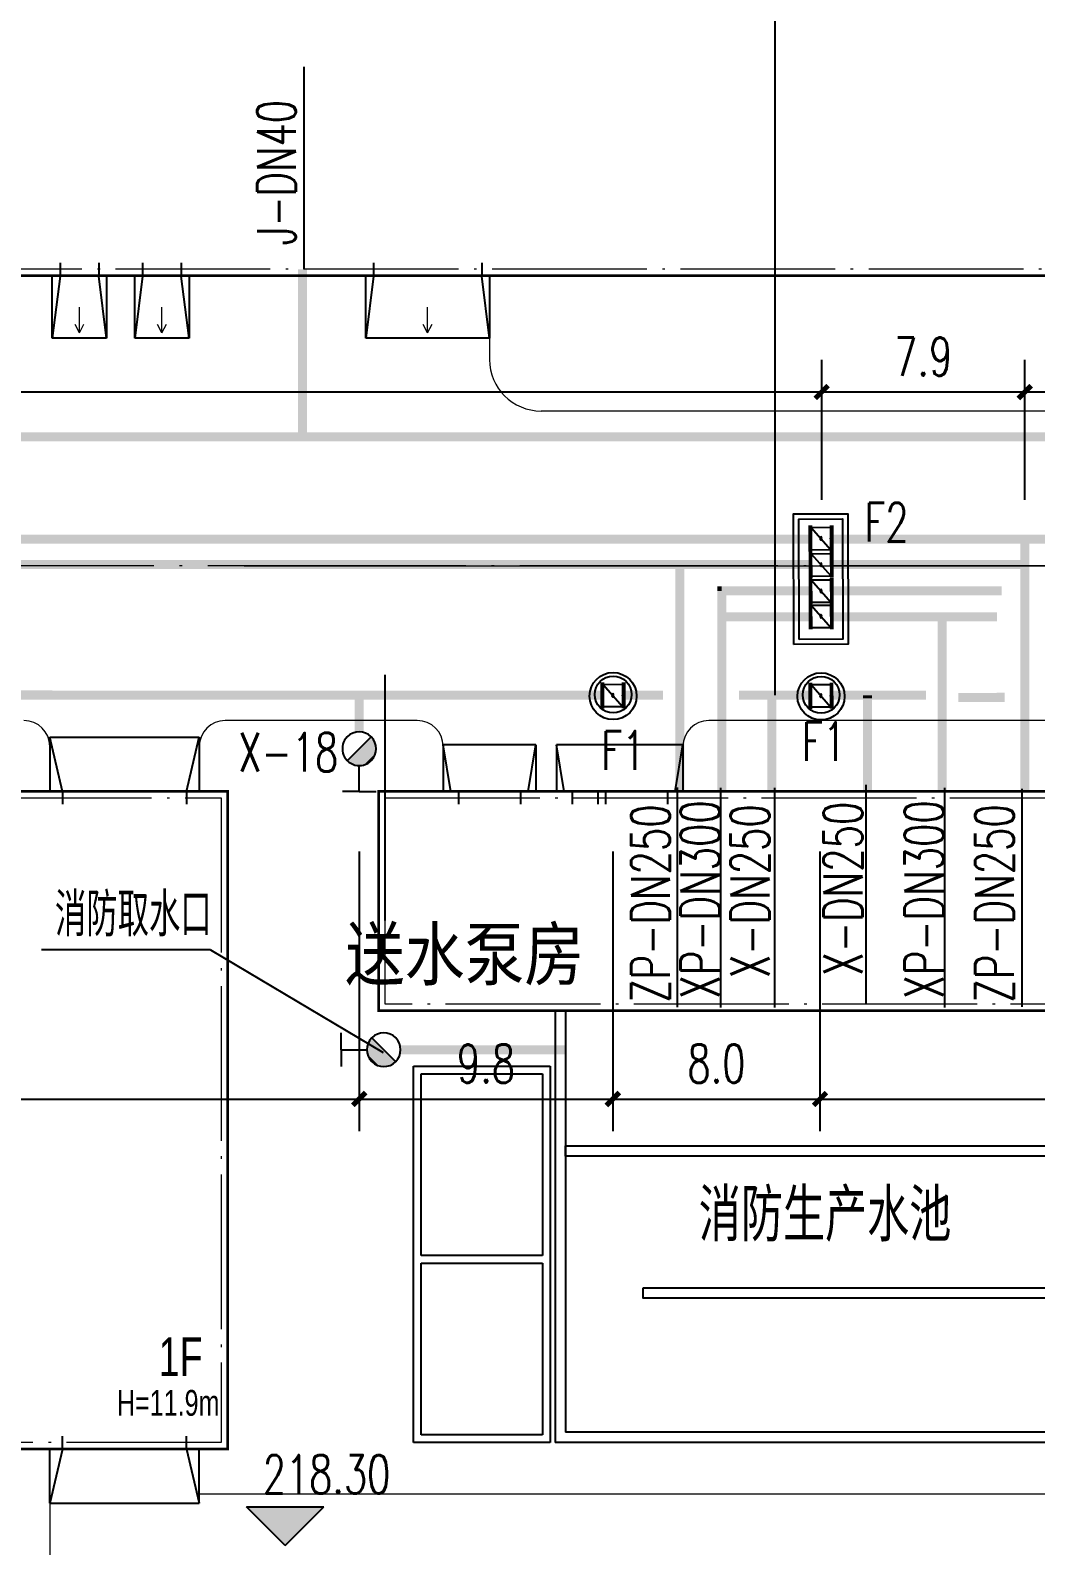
# Model space of a CAD drawing. Header units: metres. Extents: x 497246 to 997717, y 2998582 to 5998198.
# Drawn here: x 499283.1 to 499322.1, y 2999028.3 to 2999087.1 of the extents above; entities that cross this region are included whole.
import ezdxf
from ezdxf.enums import TextEntityAlignment as Align

# ---------------------------------------------------------------- set-up
doc = ezdxf.new("R2010")
doc.units = ezdxf.units.M
doc.header["$LTSCALE"] = 1000
doc.linetypes.add('DOTE', pattern=[2.42, 2, -0.2, 0.02, -0.2])
doc.layers.get('0').update_dxf_attribs({"linetype": 'CONTINUOUS'})
doc.layers.get('Defpoints').update_dxf_attribs({"linetype": 'CONTINUOUS'})
for name, color, linetype in [('DIM_ELEV', 3, 'CONTINUOUS'), ('DIM_LEAD', 3, 'CONTINUOUS'), ('PIPE-喷淋', 6, 'CONTINUOUS'), ('PIPE-消防', 1, 'CONTINUOUS'), ('PIPE-给水', 3, 'CONTINUOUS'), ('PUB_TEXT', 7, 'CONTINUOUS'), ('TWT_DIM', 3, 'CONTINUOUS'), ('VALVE_喷淋', 7, 'CONTINUOUS'), ('VALVE_消防', 40, 'CONTINUOUS'), ('建筑', 7, 'CONTINUOUS'), ('建筑门坡散水', 9, 'CONTINUOUS'), ('挡墙护坡', 5, 'CONTINUOUS'), ('文字', 255, 'CONTINUOUS')]:
    doc.layers.add(name, color=color, linetype=linetype)
for name, color, linetype, lineweight in [('常规模型', 2, 'CONTINUOUS', 18), ('道路', 4, 'CONTINUOUS', 15), ('道路中线', 1, 'DOTE', 13)]:
    doc.layers.add(name, color=color, linetype=linetype, lineweight=lineweight)
doc.layers.add('建筑轴线', color=1, linetype='DOTE', lineweight=15, plot=False)
doc.styles.add('_HZTXT', font='txt.shx', dxfattribs={"width": 0.8, "bigfont": 'HZTXT.shx'})
doc.styles.add('_TCH_DIM', font='SIMPLEX', dxfattribs={"bigfont": 'GBCBIG'})
doc.styles.add('_TCH_DIM_T3', font='SIMPLEX', dxfattribs={"width": 0.705882, "bigfont": 'GBCBIG'})
doc.styles.add('HZTXT', font='txt', dxfattribs={"width": 0.7, "bigfont": 'HZTXT'})
doc.styles.get("Standard").update_dxf_attribs({"font": 'rs.shx', "bigfont": 'hztxt.shx'})
doc.styles.add('TG_LINETYPE', font='SIMPLEX', dxfattribs={"width": 0.8, "height": 3, "bigfont": 'HZTXT'})
doc.styles.add('亨利项目总图布置_2022_8_8_t3--03$0$亨利项目总图布置_2022_8_8_t3--02$0$CEC', font='ARIALN.TTF')
doc.linetypes.add('TG_J', pattern='A,2,-0.3,["J",TG_LINETYPE,S=0.1,R=0,X=-0.23,Y=-0.15],0', length=2.3)
doc.linetypes.add('TG_X', pattern='A,3,-0.3,["X",TG_LINETYPE,S=0.1,R=0,X=-0.23,Y=-0.15],0', length=3.3)
doc.linetypes.add('TG_XP', pattern='A,3,-0.6,["XP",TG_LINETYPE,S=0.1,R=0,X=-0.6,Y=-0.2],0', length=3.6)
doc.linetypes.add('TG_ZP', pattern='A,3,-0.6,["ZP",TG_LINETYPE,S=0.1,R=0,X=-0.6,Y=-0.2],0', length=3.6)
doc.dimstyles.new('_TWT_ARCH&&1', dxfattribs={"dimtxt": 1.4875, "dimasz": 0.5, "dimexe": 1.25, "dimexo": 1.5, "dimgap": 0.63125, "dimtad": 1, "dimdec": 1, "dimzin": 0, "dimdsep": 46, "dimtxsty": '_TCH_DIM_T3', "dimblk": 'ARCHTICK', "dimcen": 0.09, "dimclrt": 7, "dimazin": 2, "dimtfac": 1, "dimtdec": 1, "dimtix": 1, "dimtmove": 2, "dimatfit": 3, "dimfxl": 1, "dimtolj": 1, "dimtzin": 0, "dimarcsym": 0})

# ---------------------------------------------------------------- blocks, each defined once
blk = doc.blocks.new('$VALVE$00000316')
for p, q in [((-124.8, 72.1), (124.8, -72.1)), ((-124.8, 72.1), (-124.8, -72.1)), ((-124.8, 72.1), (124.8, 72.1)), ((124.8, 72.1), (124.8, -72.1)), ((-124.8, -72.1), (124.8, -72.1))]:
    blk.add_line(p, q)
at = {"const_width": 21.1}
blk.add_lwpolyline([(-10.6, 0, 1), (10.6, 0, 1)], format="xyb", close=True, dxfattribs=at)
for p in [(-124.8, 0), (124.8, 0)]:
    blk.add_point(p)
at = {"color": 7, "flags": 9}
for tag in ['YSIZE', 'XSIZE']:
    blk.add_attdef(tag, (0, 0), '', height=0.5, dxfattribs=at)
blk = doc.blocks.new('入门坡道 - 入门坡道-4743831-0_000平面图_118')
at = {"layer": '常规模型', "lineweight": 18}
for p, q in [((-2447, -2269), (-2447, 131)), ((-2447, 131), (-2147, 131)), ((-2147, 131), (-2447, -2269)), ((-2147, 131), (2053, 131)), ((2053, 131), (2353, 131)), ((2353, -2269), (2053, 131)), ((2353, 131), (2353, -2269)), ((2353, -2269), (-2447, -2269))]:
    blk.add_line(p, q, dxfattribs=at)
blk = doc.blocks.new('入门坡道 - 入门坡道 - 200-5_118')
at = {"layer": '常规模型'}
for q in [(-47, -1069), (-214, -1741), (127, -1728)]:
    blk.add_line((-47, -2069), q, dxfattribs=at)
blk.add_blockref('入门坡道 - 入门坡道-4743831-0_000平面图_118', (0, 0), dxfattribs=at)
blk = doc.blocks.new('入门坡道 - 入门坡道-4732893-0_000平面图_118')
at = {"layer": '常规模型', "lineweight": 18}
for p, q in [((-1097, -2269), (-1097, 131)), ((-1097, 131), (-797, 131)), ((-797, 131), (-1097, -2269)), ((-797, 131), (703, 131)), ((703, 131), (1003, 131)), ((1003, -2269), (703, 131)), ((1003, 131), (1003, -2269)), ((1003, -2269), (-1097, -2269))]:
    blk.add_line(p, q, dxfattribs=at)
blk = doc.blocks.new('入门坡道 - 入门坡道 - 200-4_118')
at = {"layer": '常规模型'}
for q in [(-47, -1069), (-214, -1741), (127, -1728)]:
    blk.add_line((-47, -2069), q, dxfattribs=at)
blk.add_blockref('入门坡道 - 入门坡道-4732893-0_000平面图_118', (0, 0), dxfattribs=at)
blk = doc.blocks.new('清水池zzzz')
at = {"linetype": 'Continuous'}
for p, q in [((128773, 39274), (128773, 22524)), ((129173, 39274), (129173, 22924)), ((151473, 39274), (129173, 39274)), ((151473, 39274), (151473, 22924)), ((151873, 39274), (151873, 22924)), ((174173, 39274), (151873, 39274)), ((174173, 39274), (174173, 22924)), ((174573, 39274), (174573, 22524)), ((123273, 22524), (123273, 37124)), ((123273, 37124), (128573, 37124)), ((128573, 37124), (128573, 22524)), ((123573, 36824), (128273, 36824)), ((123573, 29774), (123573, 36824)), ((128273, 36824), (128273, 29774)), ((128273, 29774), (123573, 29774)), ((123573, 29474), (128273, 29474)), ((123573, 22824), (123573, 29474)), ((128273, 29474), (128273, 22824)), ((151473, 22924), (129173, 22924)), ((174173, 22924), (151873, 22924)), ((128573, 22524), (123273, 22524)), ((128273, 22824), (123573, 22824)), ((174573, 22524), (128773, 22524))]:
    blk.add_line(p, q, dxfattribs=at)
for points in [[(129173, 34024), (148473, 34024), (148473, 33624), (129173, 33624)], [(174173, 34024), (154873, 34024), (154873, 33624), (174173, 33624)], [(132173, 28524), (151473, 28524), (151473, 28124), (132173, 28124)], [(171173, 28524), (151873, 28524), (151873, 28124), (171173, 28124)]]:
    blk.add_lwpolyline(points, close=True, dxfattribs=at)
blk = doc.blocks.new('_ArchTick')
at = {"color": 0, "linetype": 'ByBlock', "const_width": 0.4}
blk.add_lwpolyline([(-0.5, -0.5), (0.5, 0.5)], dxfattribs=at)
blk = doc.blocks.new('*D315')
at = {"layer": 'Defpoints', "color": 0, "transparency": 16777216}
for p in [(499331.945, 2999073.071), (499321.665, 2999067.39), (499331.945, 2999067.39)]:
    blk.add_point(p, dxfattribs=at)
at = {"layer": 'TWT_DIM', "color": 0, "lineweight": -2, "transparency": 16777216}
for p, q in [((499321.665, 2999068.89), (499321.665, 2999074.321)), ((499331.945, 2999068.89), (499331.945, 2999074.321)), ((499321.665, 2999073.071), (499331.945, 2999073.071))]:
    blk.add_line(p, q, dxfattribs=at)
at = {"layer": 'TWT_DIM', "color": 0, "lineweight": -2, "transparency": 16777216, "xscale": 0.5, "yscale": 0.5, "zscale": 0.5, "rotation": 180}
blk.add_blockref('_ArchTick', (499321.665, 2999073.071), dxfattribs=at)
at = {"layer": 'TWT_DIM', "color": 0, "lineweight": -2, "transparency": 16777216, "xscale": 0.5, "yscale": 0.5, "zscale": 0.5}
blk.add_blockref('_ArchTick', (499331.945, 2999073.071), dxfattribs=at)
at = {"layer": 'TWT_DIM', "color": 7, "transparency": 16777216, "insert": (499326.805, 2999074.446), "char_height": 1.4875, "attachment_point": 5, "style": '_TCH_DIM_T3'}
blk.add_mtext('\\A1;10.3', dxfattribs=at)
blk = doc.blocks.new('*D316')
at = {"layer": 'Defpoints', "color": 0, "transparency": 16777216}
for p in [(499321.665, 2999073.071), (499313.792, 2999067.39), (499321.665, 2999067.39)]:
    blk.add_point(p, dxfattribs=at)
at = {"layer": 'TWT_DIM', "color": 0, "lineweight": -2, "transparency": 16777216}
for p, q in [((499313.792, 2999068.89), (499313.792, 2999074.321)), ((499321.665, 2999068.89), (499321.665, 2999074.321)), ((499313.792, 2999073.071), (499321.665, 2999073.071))]:
    blk.add_line(p, q, dxfattribs=at)
at = {"layer": 'TWT_DIM', "color": 0, "lineweight": -2, "transparency": 16777216, "xscale": 0.5, "yscale": 0.5, "zscale": 0.5, "rotation": 180}
blk.add_blockref('_ArchTick', (499313.792, 2999073.071), dxfattribs=at)
at = {"layer": 'TWT_DIM', "color": 0, "lineweight": -2, "transparency": 16777216, "xscale": 0.5, "yscale": 0.5, "zscale": 0.5}
blk.add_blockref('_ArchTick', (499321.665, 2999073.071), dxfattribs=at)
at = {"layer": 'TWT_DIM', "color": 7, "transparency": 16777216, "insert": (499317.729, 2999074.446), "char_height": 1.4875, "attachment_point": 5, "style": '_TCH_DIM_T3'}
blk.add_mtext('\\A1;7.9', dxfattribs=at)
blk = doc.blocks.new('*D317')
at = {"layer": 'Defpoints', "color": 0, "transparency": 16777216}
for p in [(499313.792, 2999073.071), (499237.009, 2999067.39), (499313.792, 2999067.39)]:
    blk.add_point(p, dxfattribs=at)
at = {"layer": 'TWT_DIM', "color": 0, "lineweight": -2, "transparency": 16777216}
for p, q in [((499237.009, 2999068.89), (499237.009, 2999074.321)), ((499313.792, 2999068.89), (499313.792, 2999074.321)), ((499237.009, 2999073.071), (499313.792, 2999073.071))]:
    blk.add_line(p, q, dxfattribs=at)
at = {"layer": 'TWT_DIM', "color": 0, "lineweight": -2, "transparency": 16777216, "xscale": 0.5, "yscale": 0.5, "zscale": 0.5, "rotation": 180}
blk.add_blockref('_ArchTick', (499237.009, 2999073.071), dxfattribs=at)
at = {"layer": 'TWT_DIM', "color": 0, "lineweight": -2, "transparency": 16777216, "xscale": 0.5, "yscale": 0.5, "zscale": 0.5}
blk.add_blockref('_ArchTick', (499313.792, 2999073.071), dxfattribs=at)
at = {"layer": 'TWT_DIM', "color": 7, "transparency": 16777216, "insert": (499275.401, 2999074.446), "char_height": 1.4875, "attachment_point": 5, "style": '_TCH_DIM_T3'}
blk.add_mtext('\\A1;76.8', dxfattribs=at)
blk = doc.blocks.new('*D340')
at = {"layer": 'Defpoints', "color": 0, "transparency": 16777216}
for p in [(499263.476, 2999056.75), (499295.865, 2999056.75), (499295.865, 2999045.655)]:
    blk.add_point(p, dxfattribs=at)
at = {"layer": 'TWT_DIM', "color": 0, "lineweight": -2, "transparency": 16777216}
for p, q in [((499263.476, 2999055.25), (499263.476, 2999044.405)), ((499295.865, 2999055.25), (499295.865, 2999044.405)), ((499263.476, 2999045.655), (499295.865, 2999045.655))]:
    blk.add_line(p, q, dxfattribs=at)
at = {"layer": 'TWT_DIM', "color": 0, "lineweight": -2, "transparency": 16777216, "xscale": 0.5, "yscale": 0.5, "zscale": 0.5, "rotation": 180}
blk.add_blockref('_ArchTick', (499263.476, 2999045.655), dxfattribs=at)
at = {"layer": 'TWT_DIM', "color": 0, "lineweight": -2, "transparency": 16777216, "xscale": 0.5, "yscale": 0.5, "zscale": 0.5}
blk.add_blockref('_ArchTick', (499295.865, 2999045.655), dxfattribs=at)
at = {"layer": 'TWT_DIM', "color": 7, "transparency": 16777216, "insert": (499279.671, 2999047.03), "char_height": 1.4875, "attachment_point": 5, "style": '_TCH_DIM_T3'}
blk.add_mtext('\\A1;32.4', dxfattribs=at)
blk = doc.blocks.new('*D341')
at = {"layer": 'Defpoints', "color": 0, "transparency": 16777216}
for p in [(499295.865, 2999056.75), (499305.695, 2999056.75), (499305.695, 2999045.655)]:
    blk.add_point(p, dxfattribs=at)
at = {"layer": 'TWT_DIM', "color": 0, "lineweight": -2, "transparency": 16777216}
for p, q in [((499295.865, 2999055.25), (499295.865, 2999044.405)), ((499305.695, 2999055.25), (499305.695, 2999044.405)), ((499295.865, 2999045.655), (499305.695, 2999045.655))]:
    blk.add_line(p, q, dxfattribs=at)
at = {"layer": 'TWT_DIM', "color": 0, "lineweight": -2, "transparency": 16777216, "xscale": 0.5, "yscale": 0.5, "zscale": 0.5, "rotation": 180}
blk.add_blockref('_ArchTick', (499295.865, 2999045.655), dxfattribs=at)
at = {"layer": 'TWT_DIM', "color": 0, "lineweight": -2, "transparency": 16777216, "xscale": 0.5, "yscale": 0.5, "zscale": 0.5}
blk.add_blockref('_ArchTick', (499305.695, 2999045.655), dxfattribs=at)
at = {"layer": 'TWT_DIM', "color": 7, "transparency": 16777216, "insert": (499300.78, 2999047.03), "char_height": 1.4875, "attachment_point": 5, "style": '_TCH_DIM_T3'}
blk.add_mtext('\\A1;9.8', dxfattribs=at)
blk = doc.blocks.new('*D342')
at = {"layer": 'Defpoints', "color": 0, "transparency": 16777216}
for p in [(499305.695, 2999056.75), (499313.727, 2999056.75), (499313.727, 2999045.655)]:
    blk.add_point(p, dxfattribs=at)
at = {"layer": 'TWT_DIM', "color": 0, "lineweight": -2, "transparency": 16777216}
for p, q in [((499305.695, 2999055.25), (499305.695, 2999044.405)), ((499313.727, 2999055.25), (499313.727, 2999044.405)), ((499305.695, 2999045.655), (499313.727, 2999045.655))]:
    blk.add_line(p, q, dxfattribs=at)
at = {"layer": 'TWT_DIM', "color": 0, "lineweight": -2, "transparency": 16777216, "xscale": 0.5, "yscale": 0.5, "zscale": 0.5, "rotation": 180}
blk.add_blockref('_ArchTick', (499305.695, 2999045.655), dxfattribs=at)
at = {"layer": 'TWT_DIM', "color": 0, "lineweight": -2, "transparency": 16777216, "xscale": 0.5, "yscale": 0.5, "zscale": 0.5}
blk.add_blockref('_ArchTick', (499313.727, 2999045.655), dxfattribs=at)
at = {"layer": 'TWT_DIM', "color": 7, "transparency": 16777216, "insert": (499309.711, 2999047.03), "char_height": 1.4875, "attachment_point": 5, "style": '_TCH_DIM_T3'}
blk.add_mtext('\\A1;8.0', dxfattribs=at)
blk = doc.blocks.new('*D343')
at = {"layer": 'Defpoints', "color": 0, "transparency": 16777216}
for p in [(499313.727, 2999056.75), (499364.496, 2999056.75), (499364.496, 2999045.655)]:
    blk.add_point(p, dxfattribs=at)
at = {"layer": 'TWT_DIM', "color": 0, "lineweight": -2, "transparency": 16777216}
for p, q in [((499313.727, 2999055.25), (499313.727, 2999044.405)), ((499364.496, 2999055.25), (499364.496, 2999044.405)), ((499313.727, 2999045.655), (499364.496, 2999045.655))]:
    blk.add_line(p, q, dxfattribs=at)
at = {"layer": 'TWT_DIM', "color": 0, "lineweight": -2, "transparency": 16777216, "xscale": 0.5, "yscale": 0.5, "zscale": 0.5, "rotation": 180}
blk.add_blockref('_ArchTick', (499313.727, 2999045.655), dxfattribs=at)
at = {"layer": 'TWT_DIM', "color": 0, "lineweight": -2, "transparency": 16777216, "xscale": 0.5, "yscale": 0.5, "zscale": 0.5}
blk.add_blockref('_ArchTick', (499364.496, 2999045.655), dxfattribs=at)
at = {"layer": 'TWT_DIM', "color": 7, "transparency": 16777216, "insert": (499339.111, 2999047.03), "char_height": 1.4875, "attachment_point": 5, "style": '_TCH_DIM_T3'}
blk.add_mtext('\\A1;50.8', dxfattribs=at)
blk = doc.blocks.new('$TwtSys$00000385')
for p, q in [((0, 331), (-130, 331)), ((0, 331), (0, 131)), ((0, 331), (130, 331)), ((92, 92), (-92, -92))]:
    blk.add_line(p, q)
for start, end in [(315, 135), (135, 315)]:
    blk.add_arc((0, 0), 131, start, end)
at = {"color": 0}
for points in [[(-34, 127), (-127, 34), (34, 127), (-127, -34)], [(-93, 93), (-93, 93), (-34, 127), (-127, 34)], [(34, 127), (-127, -34), (93, 93), (-93, -93)]]:
    blk.add_solid(points, dxfattribs=at)

msp = doc.modelspace()

# ---------------------------------------------------------------- hatches: boundary and pattern name
at = {"layer": 'DIM_ELEV'}
msp.add_hatch(color=0, dxfattribs=at).paths.add_polyline_path([(499292.989, 2999028.335), (499291.489, 2999029.835), (499294.489, 2999029.835)])
at = {"layer": 'PIPE-消防', "linetype": 'TG_XP'}
for points in [[(499309.92, 2999065.357), (499309.745, 2999065.357), (499309.746, 2999065.532)], [(499309.92, 2999065.357), (499309.92, 2999065.532), (499309.746, 2999065.532)]]:
    msp.add_hatch(color=191, dxfattribs=at).paths.add_polyline_path(points)
at = {"layer": '挡墙护坡', "linetype": 'Continuous'}
h = msp.add_hatch(dxfattribs=at)
h.set_pattern_fill('ANSI33', color=256, style=0)
h.set_pattern_definition([(45, (805.864, 0), (-2.2450640303, 2.2450640303), []), (45, (808.109, 0), (-2.2450640303, 2.2450640303), [1.5875, -0.79375])])
edge = h.paths.add_edge_path()
edge.add_line((499596.097, 2998901.333), (499596.097, 2998904.333))
edge.add_line((499596.097, 2998904.333), (499345.487, 2998904.333))
edge.add_line((499345.487, 2998904.333), (499320.487, 2998907.833))
edge.add_line((499320.487, 2998907.833), (499253.339, 2998907.833))
edge.add_line((499253.339, 2998907.833), (499251.695, 2998907.908))
edge.add_line((499251.695, 2998907.908), (499250.667, 2998908.033))
edge.add_arc((499253.27, 2998924.833), 17, 179.99144, 261.19191, ccw=False)
edge.add_line((499236.27, 2998924.835), (499236.189, 2998970.517))
edge.add_line((499236.189, 2998970.517), (499232.644, 2998995.51))
edge.add_line((499232.644, 2998995.51), (499232.536, 2999056.413))
edge.add_line((499232.536, 2999056.413), (499229.536, 2999056.408))
edge.add_line((499229.536, 2999056.408), (499229.645, 2998995.296))
edge.add_line((499229.645, 2998995.296), (499233.189, 2998970.302))
edge.add_line((499233.189, 2998970.302), (499233.27, 2998924.833))
edge.add_arc((499253.27, 2998924.833), 20, 180.00007, 261.33693)
edge.add_line((499250.258, 2998905.061), (499251.445, 2998904.916))
edge.add_line((499251.445, 2998904.916), (499253.27, 2998904.833))
edge.add_line((499253.27, 2998904.833), (499320.278, 2998904.833))
edge.add_line((499320.278, 2998904.833), (499345.278, 2998901.333))
edge.add_line((499345.278, 2998901.333), (499596.097, 2998901.333))

# ---------------------------------------------------------------- linework, layer by layer
at = {"color": 0, "ltscale": 10}
msp.add_line((499296.865, 2999052.573), (499296.865, 2999062.108), dxfattribs=at)
at = {"layer": 'DIM_ELEV', "color": 0}
for p, q in [((499292.989, 2999028.335), (499291.489, 2999029.835)), ((499291.489, 2999029.835), (499294.489, 2999029.835)), ((499292.989, 2999028.335), (499294.489, 2999029.835))]:
    msp.add_line(p, q, dxfattribs=at)
at = {"layer": 'DIM_LEAD'}
for q in [(499283.543, 2999051.437), (499296.795, 2999047.457)]:
    msp.add_line((499290.1, 2999051.437), q, dxfattribs=at)
at = {"layer": 'PIPE-喷淋', "color": 0, "linetype": 'TG_ZP', "ltscale": 0.003, "const_width": 0.35}
for points in [[(499232.526, 2999067.365), (499313.311, 2999067.365)], [(499314.211, 2999067.365), (499321.665, 2999067.365)], [(499321.665, 2999067.365), (499331.495, 2999067.365)], [(499232.526, 2999066.384), (499313.316, 2999066.384)]]:
    msp.add_lwpolyline(points, dxfattribs=at)
at = {"layer": 'PIPE-喷淋', "color": 0, "linetype": 'TG_ZP', "ltscale": 0.004, "const_width": 0.35}
for points in [[(499321.665, 2999066.384), (499321.665, 2999067.365)], [(499308.295, 2999057.583), (499308.295, 2999066.333)], [(499314.216, 2999066.384), (499321.665, 2999066.384)], [(499321.665, 2999057.583), (499321.665, 2999066.384)]]:
    msp.add_lwpolyline(points, dxfattribs=at)
at = {"layer": 'PIPE-消防', "color": 70, "linetype": 'ByBlock'}
for p, q in [((499311.97, 2999099.02), (499311.97, 2999061.312)), ((499321.548, 2999057.684), (499321.548, 2999049.227))]:
    msp.add_line(p, q, dxfattribs=at)
at = {"layer": 'PIPE-消防', "color": 70, "linetype": 'TG_X', "ltscale": 700}
msp.add_line((499293.714, 2999085.684), (499293.714, 2999077.833), dxfattribs=at)
at = {"layer": 'PIPE-消防', "color": 191, "linetype": 'TG_XP', "ltscale": 0.003, "const_width": 0.35}
for points in [[(499309.92, 2999065.357), (499313.316, 2999065.357)], [(499309.92, 2999064.357), (499309.92, 2999065.357)], [(499314.216, 2999065.357), (499320.769, 2999065.357)], [(499309.92, 2999057.583), (499309.92, 2999064.357)], [(499309.92, 2999064.357), (499313.316, 2999064.357)], [(499314.217, 2999064.357), (499318.465, 2999064.357)], [(499318.465, 2999057.583), (499318.465, 2999064.357)], [(499318.465, 2999064.357), (499320.583, 2999064.357)]]:
    msp.add_lwpolyline(points, dxfattribs=at)
at = {"layer": 'PIPE-消防', "linetype": 'TG_X', "ltscale": 0.004, "const_width": 0.35}
for points in [[(499276.115, 2999061.323), (499295.865, 2999061.317)], [(499295.865, 2999061.317), (499305.245, 2999061.315)], [(499295.865, 2999059.892), (499295.865, 2999061.312)], [(499306.145, 2999061.314), (499307.637, 2999061.314)], [(499310.583, 2999061.313), (499311.865, 2999061.312)], [(499311.865, 2999061.312), (499313.308, 2999061.312)], [(499314.208, 2999061.312), (499315.565, 2999061.311)], [(499315.565, 2999061.311), (499317.838, 2999061.31)], [(499315.565, 2999061.194), (499315.565, 2999061.311)], [(499319.092, 2999061.226), (499320.887, 2999061.231)]]:
    msp.add_lwpolyline(points, dxfattribs=at)
at = {"layer": 'PIPE-消防', "linetype": 'TG_X', "ltscale": 0.0025, "const_width": 0.35}
for points in [[(499311.865, 2999057.583), (499311.865, 2999061.312)], [(499315.565, 2999057.583), (499315.565, 2999061.194)], [(499303.865, 2999047.567), (499297.467, 2999047.567)]]:
    msp.add_lwpolyline(points, dxfattribs=at)
at = {"layer": 'PIPE-给水', "color": 70, "linetype": 'ByBlock'}
for p, q in [((499308.185, 2999057.735), (499308.185, 2999049.222)), ((499309.868, 2999057.716), (499309.868, 2999049.203)), ((499311.957, 2999057.716), (499311.957, 2999049.203)), ((499315.509, 2999057.843), (499315.509, 2999049.329)), ((499318.549, 2999057.716), (499318.549, 2999049.203))]:
    msp.add_line(p, q, dxfattribs=at)
at = {"layer": 'PIPE-给水', "color": 80, "linetype": 'TG_J', "ltscale": 0.004, "const_width": 0.35}
for points in [[(499293.665, 2999071.333), (499293.665, 2999077.833)], [(499237.009, 2999071.333), (499293.665, 2999071.333)], [(499293.665, 2999071.333), (499348.377, 2999071.333)]]:
    msp.add_lwpolyline(points, dxfattribs=at)
at = {"layer": 'VALVE_喷淋', "linetype": 'Continuous'}
for p, q in [((499313.309, 2999067.889), (499313.312, 2999066.889)), ((499313.384, 2999067.889), (499313.387, 2999066.889)), ((499314.134, 2999067.892), (499314.137, 2999066.892)), ((499314.209, 2999067.892), (499314.212, 2999066.892)), ((499313.315, 2999066.868), (499313.318, 2999065.868)), ((499313.39, 2999066.868), (499313.393, 2999065.868)), ((499314.14, 2999066.871), (499314.143, 2999065.871)), ((499314.215, 2999066.871), (499314.218, 2999065.871)), ((499313.315, 2999065.85), (499313.318, 2999064.85)), ((499313.39, 2999065.85), (499313.393, 2999064.85)), ((499314.14, 2999065.853), (499314.143, 2999064.853)), ((499314.215, 2999065.853), (499314.218, 2999064.853)), ((499313.315, 2999064.874), (499313.318, 2999063.874)), ((499313.39, 2999064.875), (499313.393, 2999063.875)), ((499314.14, 2999064.877), (499314.143, 2999063.877)), ((499314.215, 2999064.877), (499314.218, 2999063.877)), ((499305.242, 2999061.802), (499305.248, 2999060.802)), ((499305.242, 2999061.802), (499305.248, 2999060.802)), ((499305.317, 2999061.802), (499305.323, 2999060.802)), ((499305.317, 2999061.802), (499305.323, 2999060.802)), ((499306.067, 2999061.807), (499306.073, 2999060.807)), ((499306.067, 2999061.807), (499306.073, 2999060.807)), ((499306.142, 2999061.807), (499306.148, 2999060.807)), ((499306.142, 2999061.807), (499306.148, 2999060.807)), ((499313.305, 2999061.789), (499313.311, 2999060.789)), ((499313.38, 2999061.789), (499313.386, 2999060.789)), ((499314.13, 2999061.794), (499314.136, 2999060.794)), ((499314.205, 2999061.795), (499314.211, 2999060.795))]:
    msp.add_line(p, q, dxfattribs=at)
for centre, radius in [((499305.705, 2999061.281), 0.913), ((499305.705, 2999061.281), 0.913), ((499305.707, 2999061.338), 0.713), ((499305.707, 2999061.338), 0.713), ((499313.768, 2999061.268), 0.913), ((499313.768, 2999061.268), 0.913), ((499313.77, 2999061.325), 0.713), ((499313.77, 2999061.325), 0.713)]:
    msp.add_circle(centre, radius, dxfattribs=at)
at = {"layer": 'VALVE_消防', "linetype": 'Continuous'}
for points in [[(499312.715, 2999063.278), (499312.705, 2999068.34), (499314.802, 2999068.349), (499314.813, 2999063.286)], [(499312.915, 2999063.478), (499312.905, 2999068.141), (499314.603, 2999068.148), (499314.612, 2999063.486)]]:
    msp.add_lwpolyline(points, close=True, dxfattribs=at)
at = {"layer": '建筑', "linetype": 'Continuous', "const_width": 0.1}
for points in [[(499453.265, 2999077.583), (499239.765, 2999077.583), (499239.765, 2999113.583), (499453.265, 2999113.583)], [(499237.765, 2999057.583), (499290.765, 2999057.583), (499290.765, 2999032.083), (499237.765, 2999032.083)], [(499296.615, 2999057.583), (499349.265, 2999057.583), (499349.265, 2999049.083), (499296.615, 2999049.083)]]:
    msp.add_lwpolyline(points, close=True, dxfattribs=at)
at = {"layer": '建筑轴线', "ltscale": 0.003}
for points in [[(499240.015, 2999113.333), (499453.015, 2999113.333), (499453.015, 2999077.833), (499240.015, 2999077.833)], [(499290.515, 2999032.333), (499238.015, 2999032.333), (499238.015, 2999057.333), (499290.515, 2999057.333)], [(499296.865, 2999057.333), (499349.015, 2999057.333), (499349.015, 2999049.333), (499296.865, 2999049.333)]]:
    msp.add_lwpolyline(points, close=True, dxfattribs=at)
at = {"layer": '建筑门坡散水', "linetype": 'Continuous'}
for p, q in [((499283.965, 2999075.163), (499283.965, 2999077.563)), ((499284.265, 2999077.563), (499283.965, 2999075.163)), ((499284.265, 2999078.083), (499284.265, 2999077.583)), ((499285.765, 2999078.083), (499285.765, 2999077.583)), ((499286.065, 2999075.163), (499285.765, 2999077.563)), ((499286.065, 2999077.563), (499286.065, 2999075.163)), ((499287.165, 2999075.163), (499287.165, 2999077.563)), ((499287.465, 2999077.563), (499287.165, 2999075.163)), ((499287.465, 2999078.083), (499287.465, 2999077.583)), ((499288.965, 2999078.083), (499288.965, 2999077.583)), ((499289.265, 2999075.163), (499288.965, 2999077.563)), ((499289.265, 2999077.563), (499289.265, 2999075.163)), ((499296.115, 2999075.163), (499296.115, 2999077.563)), ((499296.415, 2999077.563), (499296.115, 2999075.163)), ((499296.415, 2999078.083), (499296.415, 2999077.583)), ((499300.615, 2999078.083), (499300.615, 2999077.583)), ((499300.915, 2999075.163), (499300.615, 2999077.563)), ((499300.915, 2999077.563), (499300.915, 2999075.163)), ((499286.065, 2999075.163), (499283.965, 2999075.163)), ((499289.265, 2999075.163), (499287.165, 2999075.163)), ((499300.915, 2999075.163), (499296.115, 2999075.163)), ((499284.365, 2999057.583), (499283.865, 2999059.683)), ((499283.865, 2999059.683), (499283.865, 2999057.583)), ((499283.865, 2999059.683), (499289.665, 2999059.683)), ((499289.165, 2999057.583), (499289.665, 2999059.683)), ((499289.665, 2999059.683), (499289.665, 2999057.583)), ((499302.715, 2999059.383), (499299.115, 2999059.383)), ((499299.115, 2999059.383), (499299.115, 2999057.583)), ((499299.415, 2999057.583), (499299.115, 2999059.383)), ((499302.415, 2999057.583), (499302.715, 2999059.383)), ((499302.715, 2999059.383), (499302.715, 2999057.583)), ((499308.415, 2999059.383), (499303.515, 2999059.383)), ((499303.515, 2999059.383), (499303.515, 2999057.583)), ((499303.815, 2999057.583), (499303.515, 2999059.383)), ((499308.115, 2999057.583), (499308.415, 2999059.383)), ((499308.415, 2999059.383), (499308.415, 2999057.583)), ((499284.365, 2999057.583), (499284.365, 2999057.083)), ((499289.165, 2999057.583), (499289.165, 2999057.083)), ((499299.715, 2999057.583), (499299.715, 2999057.083)), ((499302.115, 2999057.583), (499302.115, 2999057.083)), ((499304.115, 2999057.583), (499304.115, 2999057.083)), ((499305.115, 2999057.583), (499305.115, 2999057.083)), ((499305.415, 2999057.583), (499305.415, 2999057.083)), ((499307.815, 2999057.583), (499307.815, 2999057.083)), ((499284.365, 2999032.083), (499284.365, 2999032.583)), ((499289.165, 2999032.083), (499289.165, 2999032.583)), ((499284.365, 2999032.083), (499283.865, 2999029.983)), ((499283.865, 2999029.983), (499283.865, 2999032.083)), ((499289.165, 2999032.083), (499289.665, 2999029.983)), ((499289.665, 2999029.983), (499289.665, 2999032.083)), ((499283.865, 2999029.983), (499289.665, 2999029.983))]:
    msp.add_line(p, q, dxfattribs=at)
at = {"layer": '道路', "linetype": 'ByBlock', "lineweight": 0, "ltscale": 0.2}
for p, q in [((499300.915, 2999077.583), (499300.915, 2999074.333)), ((499324.715, 2999072.333), (499302.915, 2999072.333)), ((499298.115, 2999060.333), (499290.665, 2999060.333)), ((499330.865, 2999060.333), (499309.415, 2999060.333)), ((499283.865, 2999059.333), (499283.865, 2999057.583)), ((499289.665, 2999059.333), (499289.665, 2999057.583)), ((499299.115, 2999059.333), (499299.115, 2999057.583)), ((499308.415, 2999059.333), (499308.415, 2999057.583)), ((499283.865, 2999032.083), (499283.865, 2999026.983)), ((499346.996, 2999030.333), (499289.665, 2999030.333))]:
    msp.add_line(p, q, dxfattribs=at)
for centre, radius, start, end in [((499302.915, 2999074.333), 2, 180, 270), ((499282.865, 2999059.333), 1, 0, 90), ((499290.665, 2999059.333), 1, 90, 180), ((499298.115, 2999059.333), 1, 0, 90), ((499309.415, 2999059.333), 1, 90, 180)]:
    msp.add_arc(centre, radius, start, end, dxfattribs=at)
at = {"layer": '道路中线', "ltscale": 0.005}
msp.add_line((499481.496, 2999066.333), (499209.518, 2999066.333), dxfattribs=at)
at = {"layer": '道路中线', "ltscale": 5}
msp.add_line((499291.403, 2999066.333), (499472.515, 2999066.333), dxfattribs=at)

# ---------------------------------------------------------------- block references
at = {"xscale": 0.001, "yscale": 0.001, "zscale": 0.001}
msp.add_blockref('清水池zzzz', (499174.693, 2999009.809), dxfattribs=at)
at = {"layer": 'PIPE-消防', "linetype": 'TG_X', "xscale": 0.005, "yscale": 0.005, "zscale": 0.005}
for p, rotation in [((499295.865, 2999059.239), 180), ((499296.814, 2999047.567), 89.99999999999999)]:
    msp.add_blockref('$TwtSys$00000385', p, dxfattribs=dict(at, rotation=rotation))
at = {"layer": 'VALVE_喷淋', "linetype": 'Continuous'}
for p, xscale, yscale, zscale, rotation in [((499313.761, 2999067.39), 0.00300418119039787, 0.006, 0.00300418119039787, 0.1921711441115849), ((499313.766, 2999066.369), 0.003004181190397867, 0.006, 0.003004181190397867, 0.1921711401537556), ((499313.766, 2999065.351), 0.003004181190397867, 0.006, 0.003004181190397867, 0.1921711401537556), ((499313.766, 2999064.376), 0.003004181190397867, 0.006, 0.003004181190397867, 0.1921711401537556), ((499305.695, 2999061.304), 0.003004181190397869, 0.006000000000000001, 0.003004181190397869, 0.3485437147968374), ((499305.695, 2999061.304), 0.003004181190397869, 0.006000000000000001, 0.003004181190397869, 0.3485437147968374), ((499313.758, 2999061.292), 0.00300418119039787, 0.006000000000000001, 0.00300418119039787, 0.3650612414683287)]:
    msp.add_blockref('$VALVE$00000316', p, dxfattribs=dict(at, xscale=xscale, yscale=yscale, zscale=zscale, rotation=rotation))
at = {"layer": '常规模型', "xscale": 0.001, "yscale": 0.001, "zscale": 0.001}
for name, p in [('入门坡道 - 入门坡道 - 200-4_118', (499285.062, 2999077.432)), ('入门坡道 - 入门坡道 - 200-4_118', (499288.262, 2999077.432)), ('入门坡道 - 入门坡道 - 200-5_118', (499298.562, 2999077.432))]:
    msp.add_blockref(name, p, dxfattribs=at)

# ---------------------------------------------------------------- texts
at = {"layer": 'PIPE-喷淋', "linetype": 'TG_ZP', "ltscale": 800, "style": 'HZTXT', "width": 0.7}
for p in [(499307.157, 2999053.234, 10.496), (499320.491, 2999053.239, 10.496)]:
    msp.add_text('ZP-DN250', height=1.508, rotation=90, dxfattribs=at).set_placement(p, align=Align.MIDDLE)
at = {"layer": 'PIPE-消防', "color": 140, "linetype": 'TG_X', "ltscale": 700, "style": 'HZTXT', "width": 0.7}
for s, p in [('F2', (499315.45, 2999067.267)), ('F1', (499305.248, 2999058.421)), ('F1', (499313.028, 2999058.764))]:
    msp.add_text(s, height=1.5, dxfattribs=at).set_placement(p)
msp.add_text('X-18', height=1.5, dxfattribs=at).set_placement((499293.113, 2999059.099), align=Align.MIDDLE)
at = {"layer": 'PIPE-消防', "color": 191, "linetype": 'TG_XP', "ltscale": 400, "style": 'HZTXT', "width": 0.7}
for p in [(499309.079, 2999053.395), (499317.76, 2999053.395)]:
    msp.add_text('XP-DN300', height=1.508, rotation=90, dxfattribs=at).set_placement(p, align=Align.MIDDLE)
at = {"layer": 'PIPE-消防', "linetype": 'TG_X', "ltscale": 700, "style": 'HZTXT', "width": 0.7}
for p in [(499314.62, 2999053.814), (499311.016, 2999053.714)]:
    msp.add_text('X-DN250', height=1.508, rotation=90, dxfattribs=at).set_placement(p, align=Align.MIDDLE)
at = {"layer": 'PIPE-给水', "color": 3, "linetype": 'ByBlock', "style": 'HZTXT', "width": 0.7}
msp.add_text('J-DN40', height=1.5, rotation=90, dxfattribs=at).set_placement((499292.652, 2999081.58), align=Align.MIDDLE)
at = {"layer": 'PUB_TEXT', "style": '_TCH_DIM'}
msp.add_text('消防取水口', height=1.6879, dxfattribs=at).set_placement((499284.068, 2999051.962))
at = {"layer": 'PUB_TEXT', "color": 0, "style": '_TCH_DIM', "width": 0.705882}
msp.add_text('218.30', height=1.4875, dxfattribs=at).set_placement((499292.122, 2999030.36))
at = {"layer": '文字', "color": 7, "style": '亨利项目总图布置_2022_8_8_t3--03$0$亨利项目总图布置_2022_8_8_t3--02$0$CEC', "width": 0.85}
for s, height, p in [('送水泵房', 2, (499295.31, 2999050.276, 2.949)), ('1F', 1.5, (499288.089, 2999034.911)), ('H=11.9m', 1, (499286.469, 2999033.373))]:
    msp.add_text(s, height=height, dxfattribs=at).set_placement(p)
at = {"layer": '文字', "style": '_HZTXT', "width": 0.8}
msp.add_text('消防生产水池', height=2.04, rotation=360, dxfattribs=at).set_placement((499309.026, 2999040.131, 0))

# ---------------------------------------------------------------- dimensions: what is measured, and where the dimension line sits
at = {"layer": 'TWT_DIM', "color": 3}
for p1, p2, distance, picture, middle in [((499237.009, 2999067.39), (499313.792, 2999067.39), 5.681, '*D317', (499275.401, 2999074.446)), ((499313.792, 2999067.39), (499321.665, 2999067.39), 5.681, '*D316', (499317.729, 2999074.446)), ((499321.665, 2999067.39), (499331.945, 2999067.39), 5.681, '*D315', (499326.805, 2999074.446)), ((499263.476, 2999056.75), (499295.865, 2999056.75), -11.095, '*D340', (499279.671, 2999047.03)), ((499295.865, 2999056.75), (499305.695, 2999056.75), -11.095, '*D341', (499300.78, 2999047.03)), ((499305.695, 2999056.75), (499313.727, 2999056.75), -11.095, '*D342', (499309.711, 2999047.03)), ((499313.727, 2999056.75), (499364.496, 2999056.75), -11.095, '*D343', (499339.111, 2999047.03))]:
    dim = msp.add_aligned_dim(p1=p1, p2=p2, distance=distance, dimstyle='_TWT_ARCH&&1', dxfattribs=at)
    dim.commit()
    dim.dimension.update_dxf_attribs({"geometry": picture, "text_midpoint": middle})

doc.saveas('drawing.dxf')
